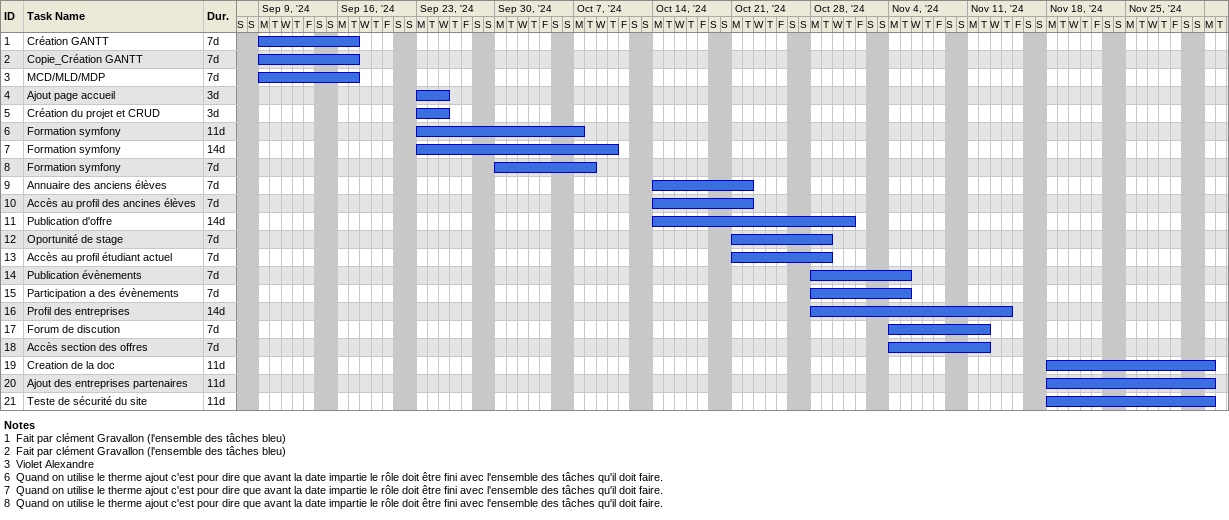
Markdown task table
| ID | Task | Duration | Start | Finish |
|---|---|---|---|---|
| 1 | Création GANTT | 7d | 2024-09-09 | 2024-09-17 |
| 2 | Copie_Création GANTT | 7d | 2024-09-09 | 2024-09-17 |
| 3 | MCD/MLD/MDP | 7d | 2024-09-09 | 2024-09-17 |
| 4 | Ajout page accueil | 3d | 2024-09-23 | 2024-09-25 |
| 5 | Création du projet et CRUD | 3d | 2024-09-23 | 2024-09-25 |
| 6 | Formation symfony | 11d | 2024-09-23 | 2024-10-07 |
| 7 | Formation symfony | 14d | 2024-09-23 | 2024-10-10 |
| 8 | Formation symfony | 7d | 2024-09-30 | 2024-10-08 |
| 9 | Annuaire des anciens élèves | 7d | 2024-10-14 | 2024-10-22 |
| 10 | Accès au profil des ancines élèves | 7d | 2024-10-14 | 2024-10-22 |
| 11 | Publication d'offre | 14d | 2024-10-14 | 2024-10-31 |
| 12 | Oportunité de stage | 7d | 2024-10-21 | 2024-10-29 |
| 13 | Accès au profil étudiant actuel | 7d | 2024-10-21 | 2024-10-29 |
| 14 | Publication évènements | 7d | 2024-10-28 | 2024-11-05 |
| 15 | Participation a des évènements | 7d | 2024-10-28 | 2024-11-05 |
| 16 | Profil des entreprises | 14d | 2024-10-28 | 2024-11-14 |
| 17 | Forum de discution | 7d | 2024-11-04 | 2024-11-12 |
| 18 | Accès section des offres | 7d | 2024-11-04 | 2024-11-12 |
| 19 | Creation de la doc | 11d | 2024-11-18 | 2024-12-02 |
| 20 | Ajout des entreprises partenaires | 11d | 2024-11-18 | 2024-12-02 |
| 21 | Teste de sécurité du site | 11d | 2024-11-18 | 2024-12-02 |

Notes
- 1: Fait par clément Gravallon (l'ensemble des tâches bleu)
- 2: Fait par clément Gravallon (l'ensemble des tâches bleu)
- 3: Violet Alexandre
- 6: Quand on utilise le therme ajout c'est pour dire que avant la date impartie le rôle doit être fini avec l'ensemble des tâches qu'il doit faire.
- 7: Quand on utilise le therme ajout c'est pour dire que avant la date impartie le rôle doit être fini avec l'ensemble des tâches qu'il doit faire.
- 8: Quand on utilise le therme ajout c'est pour dire que avant la date impartie le rôle doit être fini avec l'ensemble des tâches qu'il doit faire.
